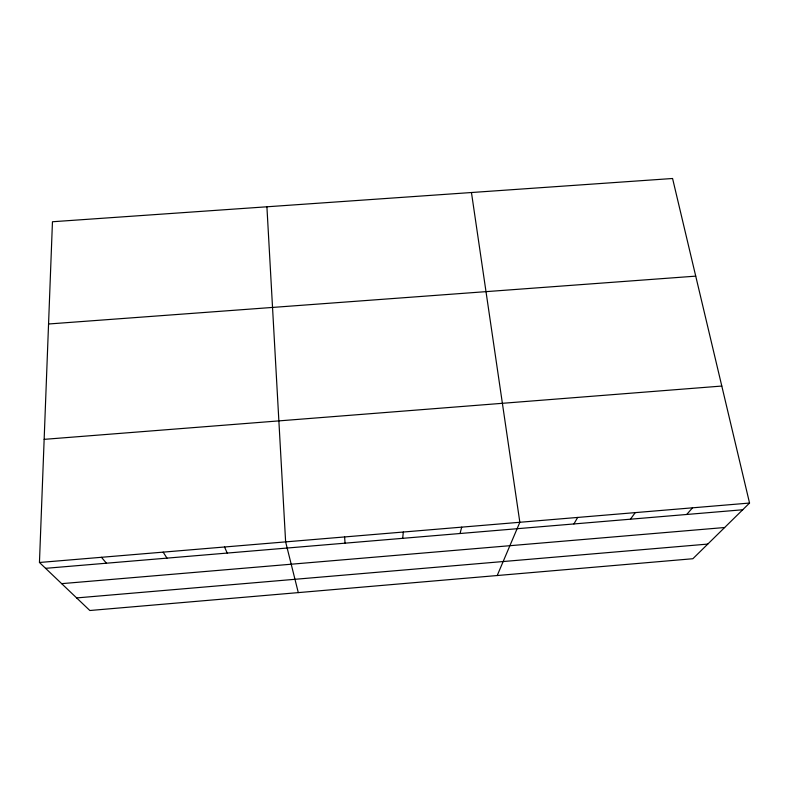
<?xml version="1.0" encoding="UTF-8"?>
<svg xmlns="http://www.w3.org/2000/svg" width="789" height="789" viewBox="0 0 789 789"><rect width="100%" height="100%" fill="white"/><g stroke="black" fill="none" stroke-linecap="round" stroke-linejoin="round"><path stroke-width="1.18" d="M39.45 562.488L52.459 221.748L672.573 178.492L749.55 503.047L692.87 558.73L89.847 610.508L39.45 562.488L749.55 503.047M402.686 538.335L403.307 532.033M460.026 533.512L461.713 527.141M497.208 575.526L519.843 522.279L471.457 192.526M573.899 523.955L577.686 517.436M630.431 519.201L635.253 512.613M686.696 514.477L692.535 507.82M61.66 583.653L724.637 527.516M76.641 597.924L707.772 544.085M45.565 568.327L742.696 509.773M44.154 439.355L721.797 386.048M48.553 323.993L695.73 276.14M101.465 557.3L106.416 563.208M163.165 552.132L166.972 558.129M224.549 546.994L227.212 553.069M298.291 592.608L285.628 541.885L266.909 206.787M344.606 536.944L345.059 543.167"/></g></svg>
